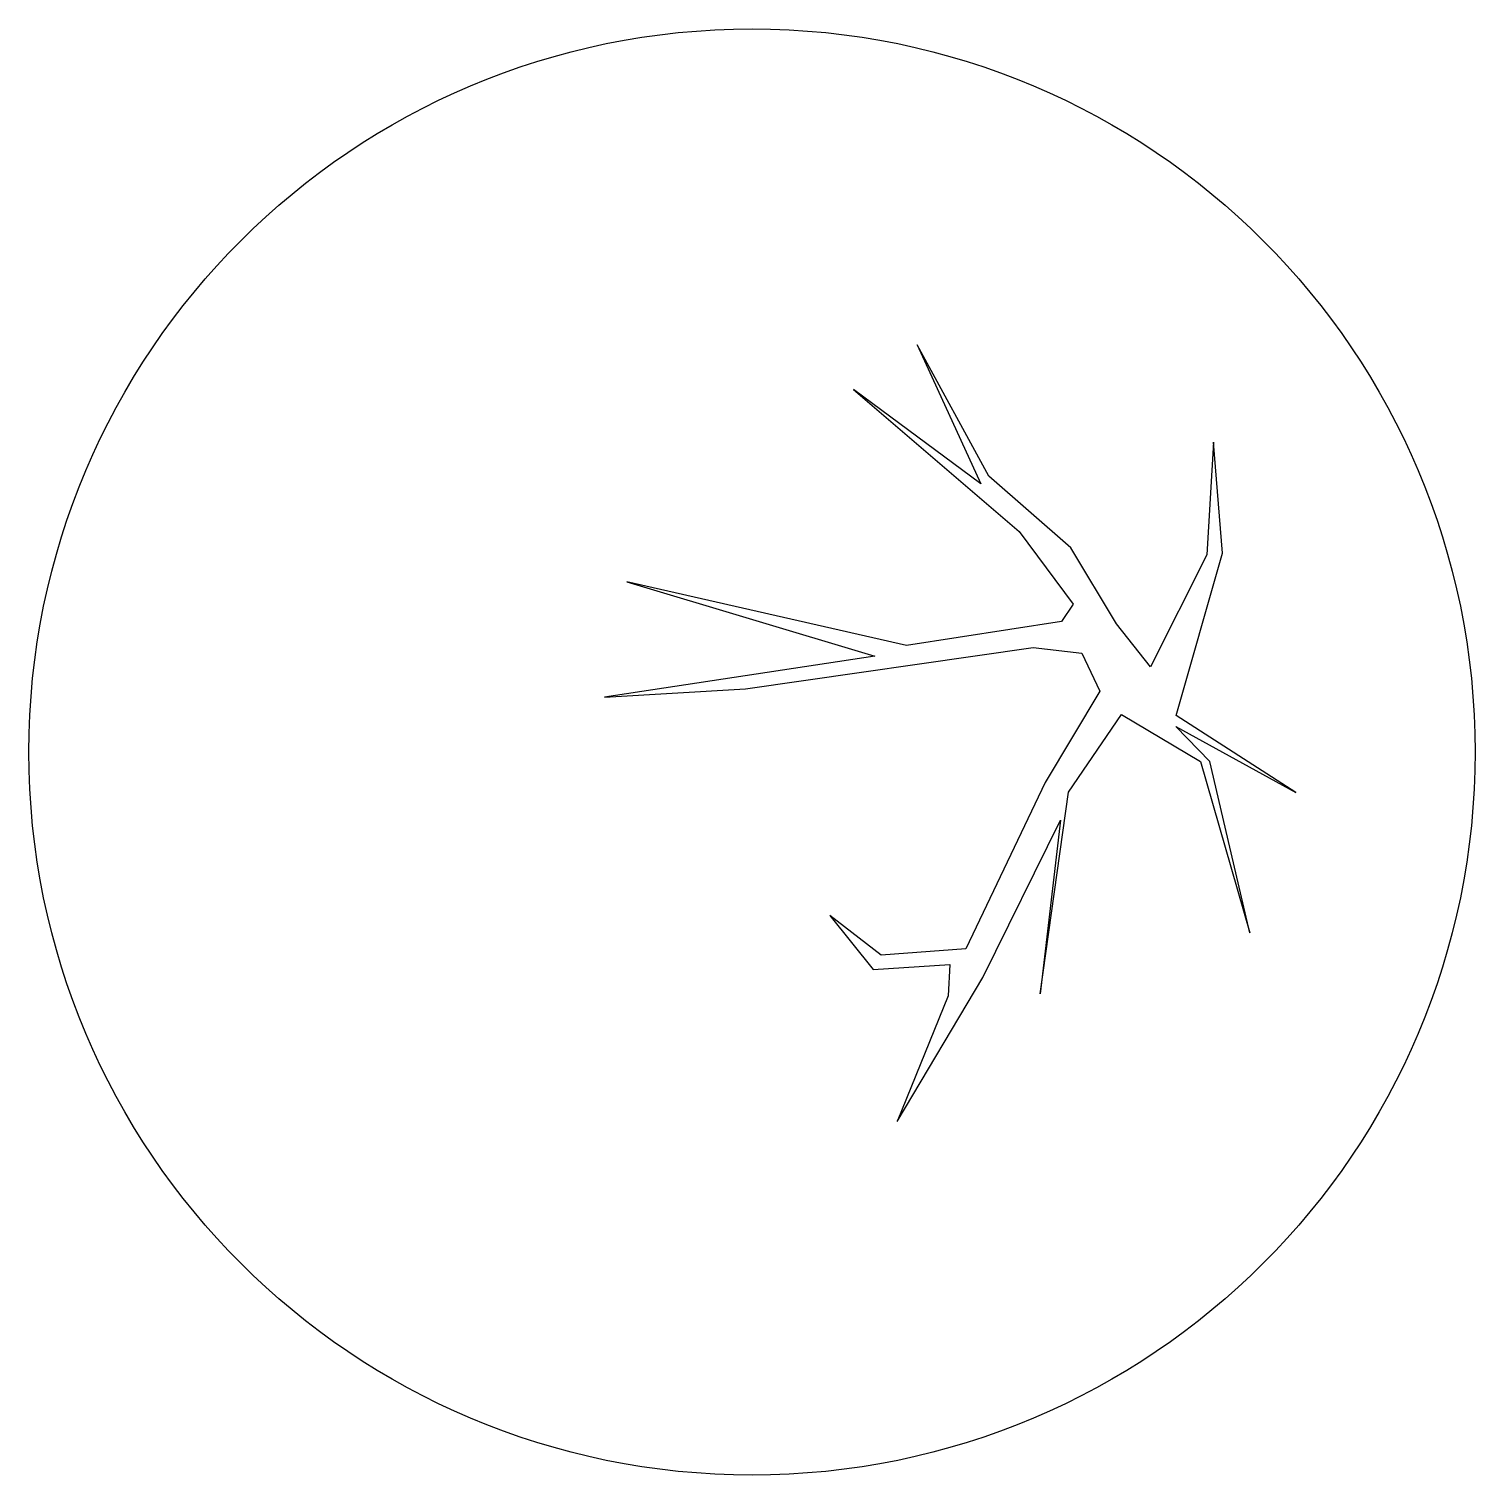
# Model space of a CAD drawing. Extents: x 24 to 960, y 13 to 949.
import ezdxf

# ---------------------------------------------------------------- set-up
doc = ezdxf.new("R2010")
doc.units = 0
doc.layers.get('0').update_dxf_attribs({"linetype": 'CONTINUOUS'})

msp = doc.modelspace()

# ---------------------------------------------------------------- linework, layer by layer
at = {"color": 0}
msp.add_lwpolyline([(585.68, 241.54), (641, 334.83), (691.23, 436.6), (678.2, 324.12), (696.44, 454.77), (730.81, 504.93), (781.91, 474.6), (813.8, 363.74), (787.99, 474.5), (766.03, 497.15), (843.59, 454.53), (766.14, 504.39), (796.15, 609.36), (790.31, 681.29), (786, 608.36), (749.54, 535.93), (727.66, 563.78), (698.01, 612.91), (644.84, 659.2), (598.65, 744.21), (639.84, 654.36), (557.36, 715.3), (664.57, 623.56), (699.47, 576.38), (692.06, 565.2), (591.59, 549.66), (410.6, 590.98), (571.21, 542.73), (396.12, 516.17), (487.46, 521.72), (673.55, 548.4), (705.07, 544.72), (716.85, 520.21), (681.47, 461.08), (629.98, 353.25), (575.17, 349.17), (541.97, 374.88), (570.11, 339.98), (619.69, 343.27), (618.51, 323.01), (585.68, 241.54)], dxfattribs=at)
msp.add_circle((491.63, 480.75), 468.05, dxfattribs=at)

doc.saveas('drawing.dxf')
